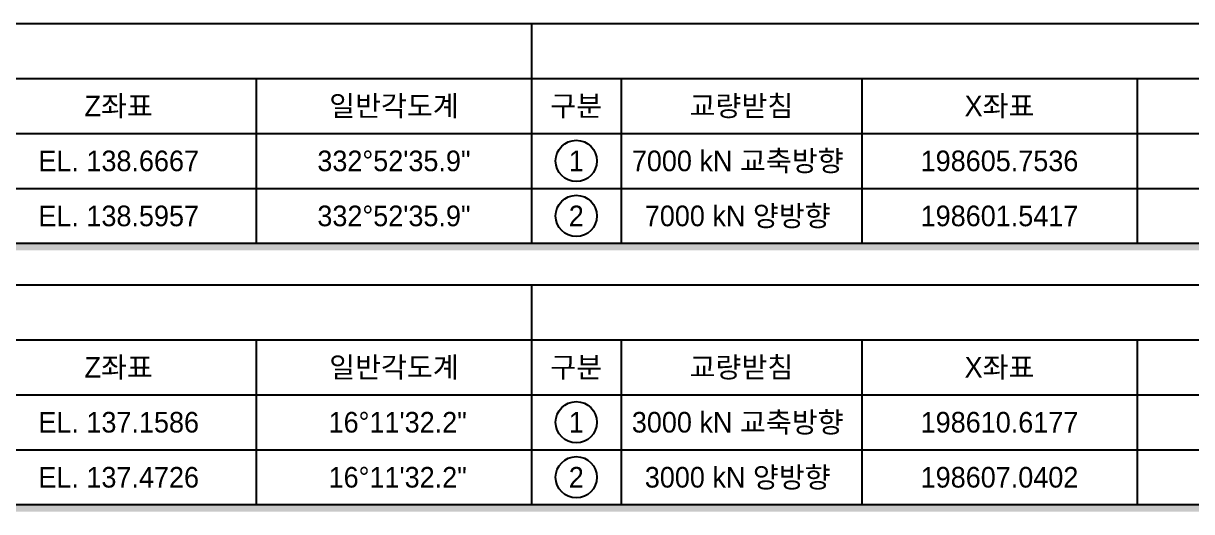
# Model space of a CAD drawing. Header units: feet. Extents: x 0 to 420500, y 0 to 297000.
# Drawn here: x 220160 to 305048, y 103710 to 139210 of the extents above; entities that cross this region are included whole.
import ezdxf
from ezdxf.enums import TextEntityAlignment as Align

# ---------------------------------------------------------------- set-up
doc = ezdxf.new("R2010")
doc.units = ezdxf.units.FT
doc.header["$LTSCALE"] = 2750
doc.header["$MEASUREMENT"] = 0
for name, color, linetype in [('CS-TABL-LIN1', 4, 'CONTINUOUS'), ('CS-TABL-LIN2', 1, 'CONTINUOUS'), ('CS-TABL-TEX1', 6, 'CONTINUOUS'), ('CS-TABL-TEX2', 3, 'CONTINUOUS')]:
    doc.layers.add(name, color=color, linetype=linetype)
doc.styles.add('A_STANDARD', font='')
doc.styles.get('A_STANDARD').set_extended_font_data('Dotum')

msp = doc.modelspace()

# ---------------------------------------------------------------- linework, layer by layer
at = {"layer": 'CS-TABL-LIN1'}
for points in [[(49087, 139210), (361087, 139210), (361087, 123210), (49087, 123210)], [(49087, 120210), (361087, 120210), (361087, 104210), (49087, 104210)]]:
    msp.add_lwpolyline(points, close=True, dxfattribs=at)
for points in [[(49587, 123210), (361587, 123210), (49587, 122710), (361587, 122710)], [(49587, 104210), (361587, 104210), (49587, 103710), (361587, 103710)]]:
    msp.add_solid(points, dxfattribs=at)
at = {"layer": 'CS-TABL-LIN2'}
for p, q in [((237087, 139210), (237087, 139210)), ((257087, 139210), (257087, 123210)), ((263587, 139210), (263587, 139210)), ((281087, 139210), (281087, 139210)), ((301087, 139210), (301087, 139210)), ((49087, 135210), (361087, 135210)), ((237087, 135210), (237087, 123210)), ((263587, 135210), (263587, 123210)), ((281087, 135210), (281087, 123210)), ((301087, 135210), (301087, 123210)), ((49087, 131210), (361087, 131210)), ((49087, 127210), (361087, 127210)), ((237087, 120210), (237087, 120210)), ((257087, 120210), (257087, 104210)), ((263587, 120210), (263587, 120210)), ((281087, 120210), (281087, 120210)), ((301087, 120210), (301087, 120210)), ((49087, 116210), (361087, 116210)), ((237087, 116210), (237087, 104210)), ((263587, 116210), (263587, 104210)), ((281087, 116210), (281087, 104210)), ((301087, 116210), (301087, 104210)), ((49087, 112210), (361087, 112210)), ((49087, 108210), (361087, 108210))]:
    msp.add_line(p, q, dxfattribs=at)
at = {"layer": 'CS-TABL-TEX1'}
for centre in [(260337, 129210), (260337, 125210), (260337, 110210), (260337, 106210)]:
    msp.add_circle(centre, 1500, dxfattribs=at)

# ---------------------------------------------------------------- texts
at = {"layer": 'CS-TABL-TEX1', "style": 'A_STANDARD'}
for s, p in [('구분', (260337, 133210)), ('1', (260337, 129210)), ('2', (260337, 125210)), ('구분', (260337, 114210)), ('1', (260337, 110210)), ('2', (260337, 106210))]:
    msp.add_text(s, height=1500, dxfattribs=at).set_placement(p, align=Align.MIDDLE_CENTER)
at = {"layer": 'CS-TABL-TEX2', "style": 'A_STANDARD'}
for s, p in [('Z좌표', (227087, 133210)), ('일반각도계', (247087, 133210)), ('교량받침', (272337, 133210)), ('X좌표', (291087, 133210)), ('EL. 138.6667', (227087, 129210)), ('332°52\'35.9"', (247087, 129210)), ('7000 kN 교축방향 ', (272337, 129210)), ('198605.7536', (291087, 129210)), ('EL. 138.5957', (227087, 125210)), ('332°52\'35.9"', (247087, 125210)), ('7000 kN 양방향 ', (272337, 125210)), ('198601.5417', (291087, 125210)), ('Z좌표', (227087, 114210)), ('일반각도계', (247087, 114210)), ('교량받침', (272337, 114210)), ('X좌표', (291087, 114210)), ('EL. 137.1586', (227087, 110210)), (' 16°11\'32.2"', (247087, 110210)), ('3000 kN 교축방향 ', (272337, 110210)), ('198610.6177', (291087, 110210)), ('EL. 137.4726', (227087, 106210)), (' 16°11\'32.2"', (247087, 106210)), ('3000 kN 양방향 ', (272337, 106210)), ('198607.0402', (291087, 106210))]:
    msp.add_text(s, height=1500, dxfattribs=at).set_placement(p, align=Align.MIDDLE_CENTER)

doc.saveas('drawing.dxf')
